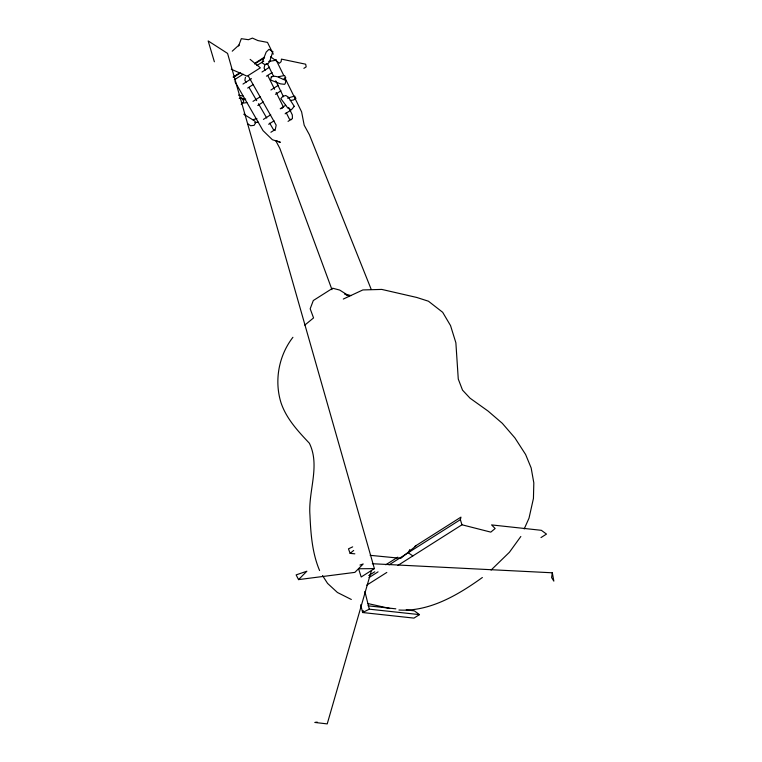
<?xml version="1.0" encoding="UTF-8"?>
<svg xmlns="http://www.w3.org/2000/svg" width="762" height="762" viewBox="0 0 762 762"><rect width="100%" height="100%" fill="white"/><g stroke="black" fill="none" stroke-linecap="round" stroke-linejoin="round"><path stroke-width="1.14" d="M552.326 572.795L551.593 577.548L553.841 581.12L552.326 572.795L372.342 563.728M245.44 77.333L244.869 80.248L246.05 82.286M540.991 537.572L546.487 534.086L541.353 530.314L491.595 524.913L495.148 528.514L490.804 532.124L461.963 524.78L460.372 519.655L460.972 517.112L414.852 546.354M363.188 610.505L362.636 612.534L413.976 618.106L419.481 614.62L414.347 610.848L406.241 609.962M371.246 571.176L327.222 723.9L314.858 722.452L317.183 722.081M524.199 528.952L529.009 518.179L533.438 498.434L533.819 482.87L531.162 467.954L525.618 454.504L514.893 437.893L502.31 423.32L488.061 411.061L470.049 398.193L462.524 390.134L458.267 379.047L455.876 342.786L450.542 325.603L442.674 312.296L428.454 301.219L416.776 297.466L381.781 289.417L362.845 289.941L343.3 299.056M409.842 549.526L408.175 552.755L412.871 555.917M292.913 337.299C278.702 355.635 274.101 380.714 281.045 402.841C286.445 418.824 298.028 431.178 309.372 443.227C320.459 465.839 308.077 491.166 309.943 515.055C310.772 533.829 312.191 553.05 319.592 570.557M520.837 536.486L509.397 552.288L491.09 570.052M241.23 104.432L243.507 101.698L243.83 99.889L241.487 97.898L239.249 98.527M298.552 579.615L306.867 571.214L296.132 574.891L298.552 579.615L354.873 572.376L363.188 563.966L359.969 565.071M232.239 51.187L238.954 45.044L238.582 45.977L241.316 38.691L248.469 39.7L252.422 38.1L257.927 40.577L267.5 42.396L273.272 54.15M304.79 325.107L313.553 317.916L310.182 308.791L313.306 300.523L332.699 288.227L339.709 290.074L349.015 295.97L346.119 294.942M352.682 546.859L348.472 548.84L350.12 553.374L353.692 550.45M415.985 545.887L400.783 558.317L370.151 555.327M482.375 577.501C458.267 594.836 429.568 611.915 398.945 610.019M233.077 77.048L238.935 73.333M255.527 62.817L264.309 57.245M233.696 77.267L240.668 72.847M254.622 63.998L264.585 57.683M234.296 79.839L243.135 74.228M256.88 65.513L263.757 61.16M267.386 63.427L264.766 65.084L264.081 68.066L265.128 70.19M275.749 59.55L274.11 60.589L268.7 61.446M242.983 84.058L251.479 78.667M262.004 71.999L269.558 67.208M247.679 88.049L253.317 84.477M266.424 76.171L272.063 72.59M283.35 79.41L285.798 77.857L284.559 75.514L278.73 76.676M303.857 68.351L306.172 66.894L305.686 64.208L281.435 59.112L281.149 61.636L279.406 63.227L270.624 56.798M253.003 101.365L260.433 96.65M270.929 89.992L278.359 85.277M257.775 105.489L263.319 101.975M275.415 94.297L280.968 90.783M252.898 119.691L256.937 118.643M287.484 98.117L294.665 96.098L295.904 98.441L293.456 99.993L290.208 100.517M263.433 119.386L270.729 114.757M285.712 105.261L280.235 108.737L282.369 108.309M268.634 124.263L274.082 120.815M285.112 113.824L290.56 110.366M270.901 132.255L275.301 129.464L276.168 125.139L248.193 75.876M288.046 121.377L292.446 118.586L292.313 114.91L288.674 107.442M374.39 568.623L361.188 576.986L358.569 568.757L374.39 568.623L227.571 53.416L208.159 40.919L214.37 61.789M368.741 575.586L374.761 571.776M385.782 564.785L397.812 557.155M369.027 577.577L378.057 571.843M389.106 564.842L460.372 519.655M366.779 585.14L386.82 572.433M397.84 565.442L461.963 524.78M419.481 614.62L369.294 609.171L362.636 612.534L360.693 604.752M242.24 99.812L245.735 99.117M241.449 103.413L246.859 102.546M254.822 122.596L258.07 122.082M350.12 553.374L354.835 553.831M368.056 605.819L395.83 608.838M389.639 608.419L368.122 603.609M238.487 95.117L243.107 96.088M240.011 98.022L244.669 99.003M344.481 294.075L351.187 295.618M291.303 119.691L289.37 119.034L286.207 112.662M231.286 69.228L247.145 76.2L260.347 67.837L250.146 59.379M351.32 599.475L337.423 592.484L327.574 583.406L322.507 575.548M243.726 114.176L254.784 121.053L255.689 122.768L254.089 125.359L250.631 125.749L247.707 123.739M275.139 130.569L273.234 129.264L269.691 123.139M249.003 87.392L256.689 100.67M258.461 103.737L266.729 118.034M234.944 81.658L263.052 130.654L272.396 139.732L280.349 142.294L275.663 140.484L279.806 148.304L331.984 289.665M267.767 75.505L274.615 89.306M276.196 92.488L283.578 107.356M275.901 59.493L283.769 75.524M284.817 77.657L301.609 111.862L304.19 125.225L309.42 134.779L371.227 289.436M267.405 63.703L273.634 76.505M275.711 80.772L283.493 96.774M364.874 591.464L369.294 609.171M271.291 76.924L270.624 80.02L280.435 83.849L284.531 84.325L285.226 83.61L285.893 80.515L277.311 76.695L274.12 76.181L271.291 76.924M272.786 51.721L269.605 61.779L267.548 64.151L264.547 64.446L262.023 62.779L266.186 52.083L269.005 49.311L272.786 51.721M294.256 106.356L291.303 109.871L287.846 108.118L280.845 98.622L282.826 96.393L285.731 95.479L288.36 97.126L294.256 106.356"/></g></svg>
